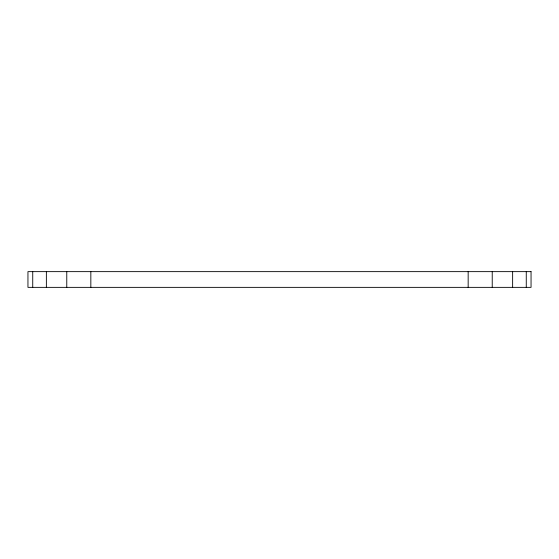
<?xml version="1.0" encoding="UTF-8"?>
<svg xmlns="http://www.w3.org/2000/svg" width="559" height="559" viewBox="0 0 559 559"><rect width="100%" height="100%" fill="white"/><g stroke="black" fill="none" stroke-linecap="round" stroke-linejoin="round"><path stroke-width="0.84" d="M526.264 271.639L526.264 287.361M512.631 271.639L512.631 287.361M492.227 271.639L492.227 287.361M468.162 271.639L468.162 287.361M90.837 271.639L90.837 287.361M66.773 271.639L66.773 287.361M46.369 271.639L46.369 287.361M32.736 271.639L32.736 287.361M531.05 271.639L27.95 271.639L27.95 287.361L531.05 287.361L531.05 271.639"/></g></svg>
